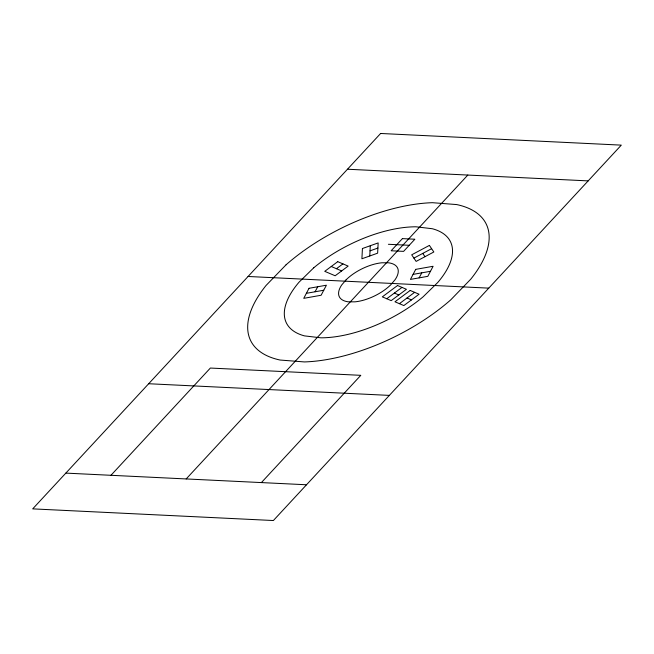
<?xml version="1.0" encoding="UTF-8"?>
<svg xmlns="http://www.w3.org/2000/svg" width="654" height="654" viewBox="0 0 654 654"><rect width="100%" height="100%" fill="white"/><g stroke="black" fill="none" stroke-linecap="round" stroke-linejoin="round"><path stroke-width="0.98" d="M369.772 255.967L370.295 245.724M315.073 291.774L317.713 286.754M419.124 277.868L421.765 272.849M110.959 475.303L210.367 368.047L360.795 375.331L261.387 482.587M186.177 478.941L467.823 175.059M336.442 268.712L342.941 263.873M386.759 298.739L401.989 287.4M399.398 303.677L414.628 292.338M413.908 258.109L431.615 248.692M370.033 250.85L377.898 248.046M306.383 293.319L323.763 290.237M413.075 274.386L430.455 271.304M347.487 169.231L588.167 180.888M388.394 244.285L409.232 245.299M248.079 276.478L488.759 288.136M148.671 383.734L389.351 395.392M65.833 473.112L306.513 484.769M407.017 298.011L411.456 299.9M394.37 293.066L398.817 294.954M331.235 266.497L341.658 270.928M422.762 253.4L424.977 256.695M362.43 248.52L361.907 258.771L377.636 253.172L378.159 242.92L362.43 248.52M309.023 288.291L303.742 298.338L321.114 295.256L326.403 285.209L309.023 288.291M415.723 269.366L410.434 279.413L427.814 276.331L433.103 266.284L415.723 269.366M346.138 279.773L341.756 284.915A32.487 14.952 -26.4 0 0 348.566 301.846L355.008 301.837A32.487 14.952 -26.4 0 0 390.7 284.85L395.081 279.708A32.487 14.952 -26.4 0 0 388.28 262.777L381.83 262.785A32.487 14.952 -26.4 0 0 346.138 279.773M380.62 133.473L32.7 508.869L273.38 520.527L621.3 145.131L380.62 133.473M402.406 238.62L391.141 250.776L403.6 251.373L414.865 239.225L402.406 238.62M286.092 264.772L266.039 285.487A131.421 60.479 -26.4 0 0 280.084 360.035L304.404 361.932A131.421 60.479 -26.4 0 0 450.745 299.851L470.798 279.135A131.421 60.479 -26.4 0 0 456.754 204.579L432.433 202.691A131.421 60.479 -26.4 0 0 286.092 264.772M313.74 267.797L299.058 282.16A91.552 42.134 -26.4 0 0 304.502 335.886L320.828 337.816A91.552 42.134 -26.4 0 0 423.097 296.826L437.779 282.463A91.552 42.134 -26.4 0 0 432.335 228.737L416.009 226.799A91.552 42.134 -26.4 0 0 313.74 267.797M337.734 261.665L324.744 271.336L335.159 275.767L348.149 266.088L337.734 261.665M397.55 285.512L382.32 296.851L391.198 300.627L406.428 289.289L397.55 285.512M410.189 290.45L394.959 301.788L403.845 305.565L419.075 294.226L410.189 290.45M429.4 245.397L411.693 254.815L416.132 261.404L433.831 251.986L429.4 245.397"/></g></svg>
